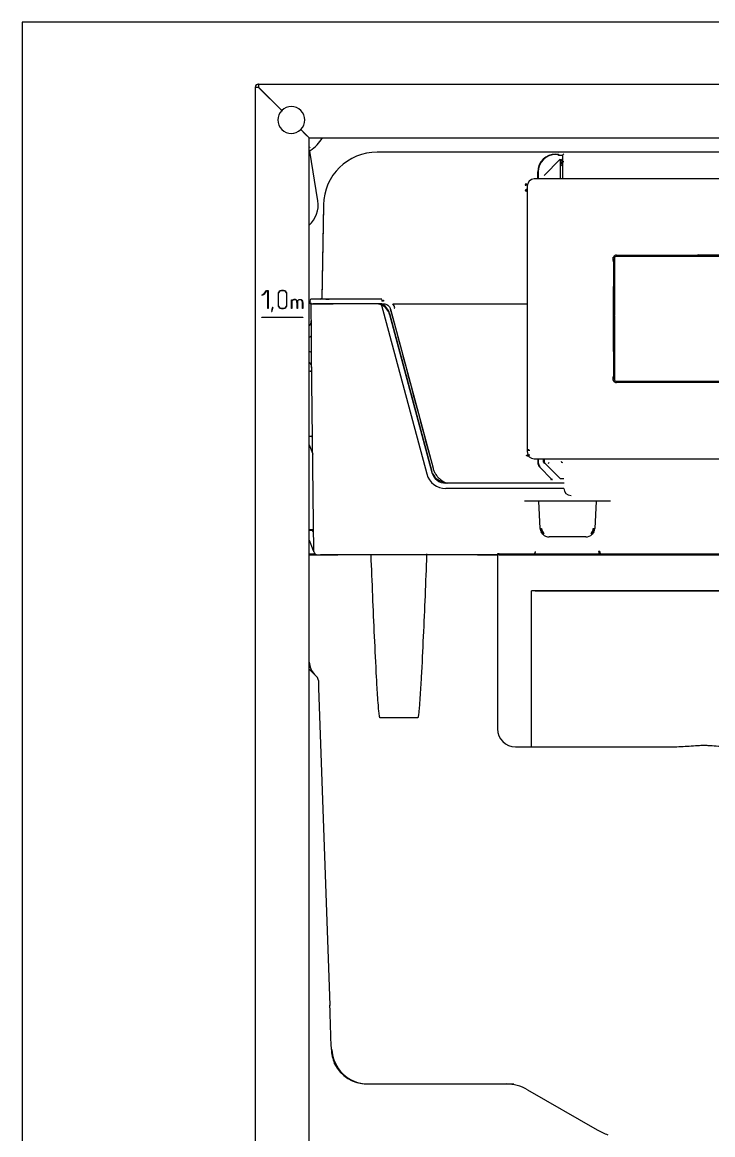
# Model space of a CAD drawing. Header units: millimetres. Extents: x 976 to 9349, y -1578 to 2211.
# Drawn here: x 3967.2 to 4005.7, y 1031.7 to 1093.7 of the extents above; entities that cross this region are included whole.
import ezdxf

# ---------------------------------------------------------------- set-up
doc = ezdxf.new("R2010")
doc.units = ezdxf.units.MM
doc.layers.add('Wbudowane', color=175, linetype='Continuous')
doc.layers.add('Ściany', color=7, linetype='Continuous')

# ---------------------------------------------------------------- blocks, each defined once
blk = doc.blocks.new('Z$W@#2519')
at = {"linetype": 'Continuous'}
for p, q in [((0, 19.3), (0, 0.4)), ((15.2, 19.7), (0.4, 19.7)), ((15.6, 0.4), (15.6, 19.3)), ((4.417, 14.9), (4.553, 14.9)), ((5.995, 14.89), (4.595, 14.89)), ((4.61, 14.898), (4.602, 14.9)), ((5.998, 14.9), (5.99, 14.898)), ((9.553, 14.9), (6.047, 14.9)), ((6.431, 14.9), (6.516, 14.896)), ((8.892, 14.892), (6.707, 14.892)), ((8.905, 14.893), (9.084, 14.896)), ((9.084, 14.896), (9.169, 14.9)), ((9.61, 14.898), (9.602, 14.9)), ((11.005, 14.89), (9.605, 14.89)), ((10.99, 14.898), (10.998, 14.9)), ((11.047, 14.9), (11.183, 14.9)), ((4.25, 10.979), (4.25, 14.733)), ((4.272, 14.63), (4.272, 14.055)), ((4.32, 14.73), (4.32, 12)), ((7.601, 14.83), (4.42, 14.83)), ((6.7, 14.88), (4.522, 14.88)), ((6.835, 14.887), (6.715, 14.887)), ((7.473, 14.88), (6.85, 14.88)), ((7.473, 14.88), (7.573, 14.88)), ((7.576, 14.88), (7.573, 14.88)), ((7.578, 14.84), (7.578, 14.86)), ((7.621, 14.83), (7.646, 14.835)), ((7.696, 14.836), (7.904, 14.836)), ((7.954, 14.835), (7.979, 14.83)), ((11.18, 14.83), (7.999, 14.83)), ((8.022, 14.86), (8.022, 14.84)), ((8.027, 14.88), (8.024, 14.88)), ((8.027, 14.88), (8.127, 14.88)), ((8.75, 14.88), (8.127, 14.88)), ((8.885, 14.887), (8.765, 14.887)), ((11.078, 14.88), (8.9, 14.88)), ((11.28, 12), (11.28, 14.73)), ((11.328, 14.055), (11.328, 14.63)), ((11.35, 14.733), (11.35, 10.979)), ((4.265, 14.04), (4.265, 13.96)), ((4.272, 13.945), (4.272, 12.485)), ((11.328, 12.485), (11.328, 13.945)), ((11.335, 13.96), (11.335, 14.04)), ((4.265, 12.47), (4.265, 12.39)), ((11.335, 12.39), (11.335, 12.47)), ((4.272, 12.375), (4.272, 11.95)), ((4.322, 11.9), (4.42, 11.9)), ((4.42, 11.83), (4.345, 11.83)), ((4.42, 11.9), (11.18, 11.9)), ((11.18, 11.83), (4.42, 11.83)), ((4.66, 11.83), (4.66, 11.9)), ((4.75, 11.89), (4.749, 11.9)), ((4.75, 11.84), (4.75, 11.83)), ((4.93, 11.87), (4.77, 11.87)), ((4.77, 11.86), (4.93, 11.86)), ((4.951, 11.9), (4.95, 11.89)), ((4.95, 11.83), (4.95, 11.84)), ((5.04, 11.9), (5.04, 11.83)), ((6.4, 11.89), (6.399, 11.9)), ((6.4, 11.84), (6.4, 11.83)), ((6.58, 11.87), (6.42, 11.87)), ((6.42, 11.86), (6.58, 11.86)), ((6.601, 11.9), (6.6, 11.89)), ((6.6, 11.83), (6.6, 11.84)), ((9, 11.89), (8.999, 11.9)), ((9, 11.84), (9, 11.83)), ((9.18, 11.87), (9.02, 11.87)), ((9.02, 11.86), (9.18, 11.86)), ((9.201, 11.9), (9.2, 11.89)), ((9.2, 11.83), (9.2, 11.84)), ((10.56, 11.9), (10.56, 11.83)), ((10.65, 11.89), (10.649, 11.9)), ((10.65, 11.84), (10.65, 11.83)), ((10.83, 11.87), (10.67, 11.87)), ((10.67, 11.86), (10.83, 11.86)), ((10.851, 11.9), (10.85, 11.89)), ((10.85, 11.83), (10.85, 11.84)), ((10.94, 11.83), (10.94, 11.9)), ((11.18, 11.9), (11.278, 11.9)), ((11.255, 11.83), (11.18, 11.83)), ((11.328, 11.95), (11.328, 12.375)), ((4.265, 11.355), (4.265, 11.245)), ((4.275, 9.55), (4.29, 11.225)), ((4.285, 11.375), (4.291, 11.375)), ((4.285, 11.225), (4.29, 11.225)), ((4.291, 11.375), (4.295, 11.78)), ((4.32, 11.73), (4.32, 4.97)), ((11.28, 4.97), (11.28, 11.73)), ((11.305, 11.78), (11.309, 11.375)), ((11.315, 11.375), (11.309, 11.375)), ((11.31, 11.225), (11.325, 9.55)), ((11.315, 11.225), (11.31, 11.225)), ((11.335, 11.245), (11.335, 11.355)), ((11.342, 10.982), (11.35, 11.25)), ((4.25, 10.949), (4.252, 10.943)), ((4.252, 10.943), (4.252, 9.557)), ((11.35, 10.949), (11.348, 10.943)), ((11.348, 10.943), (11.348, 9.557)), ((4.25, 9.551), (4.252, 9.557)), ((4.25, 4.967), (4.25, 9.521)), ((4.265, 9.433), (4.265, 9.317)), ((4.275, 9.55), (4.275, 9.45)), ((11.325, 9.45), (11.325, 9.55)), ((11.335, 9.317), (11.335, 9.433)), ((11.35, 9.551), (11.348, 9.557)), ((11.35, 9.521), (11.35, 4.967)), ((4.275, 9.3), (4.275, 8.677)), ((11.325, 8.677), (11.325, 9.3)), ((4.275, 8.577), (4.275, 8.677)), ((4.275, 8.577), (4.275, 8.574)), ((4.275, 8.126), (4.275, 8.123)), ((4.275, 8.023), (4.275, 8.123)), ((4.276, 8.127), (4.276, 8.573)), ((4.319, 8.572), (4.295, 8.572)), ((4.295, 8.128), (4.319, 8.128)), ((11.305, 8.572), (11.281, 8.572)), ((11.281, 8.128), (11.305, 8.128)), ((11.324, 8.127), (11.324, 8.573)), ((11.325, 8.677), (11.325, 8.577)), ((11.325, 8.574), (11.325, 8.577)), ((11.325, 8.123), (11.325, 8.126)), ((11.325, 8.123), (11.325, 8.023)), ((4.275, 8.023), (4.275, 7.4)), ((11.325, 7.4), (11.325, 8.023)), ((4.265, 7.383), (4.265, 7.267)), ((4.275, 7.25), (4.275, 7.15)), ((4.29, 5.475), (4.275, 7.15)), ((11.325, 7.15), (11.31, 5.475)), ((11.325, 7.15), (11.325, 7.25)), ((11.335, 7.267), (11.335, 7.383)), ((4.265, 5.455), (4.265, 5.345)), ((4.285, 5.475), (4.29, 5.475)), ((4.285, 5.325), (4.291, 5.325)), ((4.293, 5.096), (4.291, 5.325)), ((11.309, 5.325), (11.307, 5.096)), ((11.315, 5.325), (11.309, 5.325)), ((11.315, 5.475), (11.31, 5.475)), ((11.335, 5.345), (11.335, 5.455)), ((4.553, 4.8), (4.417, 4.8)), ((4.42, 4.87), (7.601, 4.87)), ((4.775, 4.846), (4.541, 4.848)), ((4.595, 4.81), (5.995, 4.81)), ((4.602, 4.8), (4.61, 4.802)), ((4.775, 4.843), (4.775, 4.846)), ((4.795, 4.823), (4.905, 4.823)), ((6.6, 4.83), (4.925, 4.845)), ((4.925, 4.843), (4.925, 4.845)), ((5.99, 4.802), (5.998, 4.8)), ((6.047, 4.8), (9.553, 4.8)), ((6.695, 4.824), (6.552, 4.822)), ((6.6, 4.83), (6.7, 4.83)), ((6.715, 4.823), (6.835, 4.823)), ((8.755, 4.826), (6.845, 4.826)), ((6.85, 4.83), (7.473, 4.83)), ((7.573, 4.83), (7.473, 4.83)), ((7.573, 4.83), (7.576, 4.83)), ((7.578, 4.864), (7.578, 4.85)), ((7.621, 4.87), (7.646, 4.865)), ((7.696, 4.864), (7.904, 4.864)), ((7.954, 4.865), (7.979, 4.87)), ((7.999, 4.87), (11.18, 4.87)), ((8.022, 4.85), (8.022, 4.864)), ((8.024, 4.83), (8.027, 4.83)), ((8.127, 4.83), (8.027, 4.83)), ((8.127, 4.83), (8.75, 4.83)), ((8.765, 4.823), (8.885, 4.823)), ((8.9, 4.83), (9, 4.83)), ((9.048, 4.822), (8.905, 4.824)), ((10.675, 4.845), (9, 4.83)), ((9.602, 4.8), (9.61, 4.802)), ((9.605, 4.81), (11.005, 4.81)), ((10.675, 4.843), (10.675, 4.845)), ((10.695, 4.823), (10.805, 4.823)), ((11.059, 4.848), (10.825, 4.846)), ((10.825, 4.843), (10.825, 4.846)), ((10.998, 4.8), (10.99, 4.802)), ((11.183, 4.8), (11.047, 4.8)), ((0.4, 0), (15.2, 0))]:
    blk.add_line(p, q, dxfattribs=at)
for centre, radius, start, end in [((4.613, 14.93), 0.213, 179.69756, 182.09006), ((11.136, 14.93), 0.0643, 353.04968, 0.99269), ((4.22, 14.703), 0.0472, 80.53333, 91.33453), ((4.522, 14.63), 0.25, 90, 180), ((6.715, 14.867), 0.02, 90, 139.4584), ((6.835, 14.867), 0.02, 40.5416, 90), ((8.765, 14.867), 0.02, 90, 139.4584), ((8.885, 14.867), 0.02, 40.5416, 90), ((11.078, 14.63), 0.25, 0, 90), ((11.38, 14.603), 0.147, 89.56423, 93.01798), ((4.285, 14.04), 0.02, 130.5416, 180), ((4.285, 13.96), 0.02, 180, 229.4584), ((11.315, 14.04), 0.02, 0, 49.4584), ((11.315, 13.96), 0.02, 310.5416, 0), ((4.285, 12.47), 0.02, 130.5416, 180), ((11.315, 12.47), 0.02, 0, 49.4584), ((4.285, 12.39), 0.02, 180, 229.4584), ((4.322, 11.95), 0.05, 180, 270), ((4.345, 11.78), 0.05, 90, 179.49742), ((4.77, 11.89), 0.02, 181, 270), ((4.77, 11.84), 0.02, 90, 180), ((4.93, 11.89), 0.02, 270, 359), ((4.93, 11.84), 0.02, 0, 90), ((6.42, 11.89), 0.02, 181, 270), ((6.42, 11.84), 0.02, 90, 180), ((6.58, 11.89), 0.02, 270, 359), ((6.58, 11.84), 0.02, 0, 90), ((7.8, 12.85), 1.375, 223.70211, 227.63974), ((7.8, 12.85), 1.372, 223.81366, 227.61832), ((7.044, 11.729), 0.2, 147.63825, 149.7807), ((7.8, 12.85), 1.28, 227.91809, 232.83271), ((7.8, 12.85), 1.28, 307.16729, 312.08191), ((7.8, 12.85), 1.372, 312.38168, 316.18634), ((8.556, 11.729), 0.2, 30.2193, 32.36175), ((7.8, 12.85), 1.375, 312.36026, 316.29789), ((9.02, 11.89), 0.02, 181, 270), ((9.02, 11.84), 0.02, 90, 180), ((9.18, 11.89), 0.02, 270, 359), ((9.18, 11.84), 0.02, 0, 90), ((10.67, 11.89), 0.02, 181, 270), ((10.67, 11.84), 0.02, 90, 180), ((10.83, 11.89), 0.02, 270, 359), ((10.83, 11.84), 0.02, 0, 90), ((11.255, 11.78), 0.05, 0.50258, 90), ((11.278, 11.95), 0.05, 270, 0), ((11.315, 12.39), 0.02, 310.5416, 0), ((4.285, 11.355), 0.02, 90, 180), ((4.285, 11.245), 0.02, 180, 270), ((11.315, 11.355), 0.02, 0, 90), ((11.315, 11.245), 0.02, 270, 0), ((4.285, 9.433), 0.02, 120, 180), ((4.285, 9.317), 0.02, 180, 240), ((11.315, 9.433), 0.02, 0, 60), ((11.315, 9.317), 0.02, 300, 0), ((4.285, 7.383), 0.02, 120, 180), ((4.285, 7.267), 0.02, 180, 240), ((11.315, 7.383), 0.02, 0, 60), ((11.315, 7.267), 0.02, 300, 0), ((4.285, 5.455), 0.02, 90, 180), ((4.285, 5.345), 0.02, 180, 270), ((4.543, 5.098), 0.25, 180.49821, 206.9482), ((11.057, 5.098), 0.25, 333.0518, 359.50179), ((11.315, 5.455), 0.02, 0, 90), ((11.315, 5.345), 0.02, 270, 0), ((4.22, 4.997), 0.0474, 268.67167, 279.42031), ((4.613, 4.77), 0.213, 177.90992, 180.30245), ((4.543, 5.098), 0.25, 245.70446, 269.50287), ((4.795, 4.843), 0.02, 180, 270), ((4.905, 4.843), 0.02, 270, 0), ((6.715, 4.843), 0.02, 220.5416, 270), ((6.835, 4.843), 0.02, 270, 319.4584), ((7.949, 4.862), 0.371, 178.81522, 179.69303), ((7.651, 4.862), 0.371, 0.30697, 1.18478), ((8.765, 4.843), 0.02, 220.5416, 270), ((8.885, 4.843), 0.02, 270, 319.4584), ((10.695, 4.843), 0.02, 180, 270), ((10.805, 4.843), 0.02, 270, 0), ((11.057, 5.098), 0.25, 270.49713, 294.29554), ((11.136, 4.77), 0.0647, 359.0133, 6.90724), ((11.38, 5.097), 0.147, 266.98478, 270.43483)]:
    blk.add_arc(centre, radius, start, end, dxfattribs=at)
for centre, major_axis, ratio, start_param, end_param in [((0.4, 19.3), (0.283, -0.283), 0.999695, 2.356347, 3.926839), ((15.2, 19.3), (-0.283, -0.283), 0.999695, 2.356347, 3.926839), ((4.417, 14.733), (0.118, -0.118), 0.999924, 2.356233, 3.926953), ((4.553, 14.9), (0.05, 0), 0.008727, 0.05236, 1.570796), ((4.595, 14.91), (0.0142, 0.0142), 0.997265, 2.882633, 3.925621), ((4.61, 14.878), (0, 0.0117), 1, -0.072917, -0.000457), ((5.99, 14.878), (0, 0.02), 1, 0.000457, 0.072917), ((5.995, 14.91), (-0.0142, 0.0142), 0.997265, 2.357564, 3.396668), ((6.047, 14.9), (-0.05, 0), 0.008727, 4.712389, 6.230825), ((6.707, 14.872), (0.0141, -0.0141), 0.999695, 2.356347, 3.523435), ((8.892, 14.872), (-0.0141, -0.0141), 0.999695, 2.759751, 3.926839), ((9.553, 14.9), (0.05, 0), 0.008727, 0.05236, 1.570796), ((9.605, 14.91), (0.0142, 0.0142), 0.997265, 2.886517, 3.925621), ((9.61, 14.878), (0, 0.0117), 1, -0.072917, -0.000457), ((10.99, 14.878), (0, 0.02), 1, 0.000457, 0.072917), ((11.047, 14.9), (-0.05, 0), 0.008727, 4.712389, 6.230825), ((11.005, 14.91), (-0.0142, 0.0142), 0.997265, 2.357564, 3.400551), ((11.183, 14.733), (-0.118, -0.118), 0.999924, 2.356233, 3.926953), ((4.42, 14.73), (0.0707, -0.0707), 0.999695, 2.356347, 3.926839), ((7.576, 14.86), (0, -0.02), 0.087489, 1.570796, 3.141593), ((7.58, 14.84), (0, -0.02), 0.087489, 4.712389, 5.235988), ((7.601, 14.83), (0.02, 0), 0.017455, 4.712389, 6.195919), ((7.696, 14.835), (-0.05, 0), 0.017455, 4.712389, 6.195919), ((7.904, 14.835), (0.05, 0), 0.017455, 0.087266, 1.570796), ((7.999, 14.83), (-0.02, 0), 0.017455, 0.087266, 1.570796), ((8.024, 14.86), (0, 0.02), 1, 0, 1.570796), ((8.02, 14.84), (0, 0.0101), 1, 3.291983, 4.712389), ((11.18, 14.73), (-0.0707, -0.0707), 0.999695, 2.356347, 3.926839), ((4.42, 12), (0.0707, 0.0707), 0.999695, 2.356347, 3.926839), ((4.42, 11.73), (0.0707, -0.0707), 0.999695, 2.356347, 3.926839), ((11.18, 12), (-0.0707, 0.0707), 0.999695, 2.356347, 3.926839), ((11.18, 11.73), (-0.0707, -0.0707), 0.999695, 2.356347, 3.926839), ((4.25, 10.979), (0, -0.03), 0.008727, 4.712389, 6.248279), ((11.35, 10.979), (0, -0.03), 0.008727, 0.034907, 1.570796), ((4.25, 9.521), (0, 0.03), 1, 0.000305, 1.570796), ((11.35, 9.521), (0, 0.000262), 1, -1.570796, -0.000305), ((4.295, 8.574), (-0.02, 0), 0.087489, 0, 1.570796), ((4.295, 8.126), (0.02, 0), 0.087489, 1.570796, 3.141593), ((11.305, 8.574), (-0.02, 0), 0.087489, 1.570796, 3.141593), ((11.305, 8.126), (0.02, 0), 0.087489, 0, 1.570796), ((4.417, 4.967), (0.118, 0.118), 0.999924, 2.356233, 3.926953), ((4.42, 4.97), (0.0707, 0.0707), 0.999695, 2.356347, 3.926839), ((11.18, 4.97), (-0.0707, 0.0707), 0.999695, 2.356347, 3.926839), ((11.183, 4.967), (-0.118, 0.118), 0.999924, 2.356233, 3.926953), ((4.553, 4.8), (0.05, 0), 0.008727, 4.712389, 6.230825), ((4.595, 4.79), (0.0142, -0.0142), 0.997265, 2.357564, 3.400552), ((4.61, 4.822), (0, -0.02), 0.052408, 0.008727, 0.94845), ((5.99, 4.822), (0, -0.02), 0.052408, 5.334735, 6.274459), ((5.995, 4.79), (-0.0142, -0.0142), 0.997265, 2.886518, 3.925621), ((6.047, 4.8), (-0.05, 0), 0.008727, 0.05236, 1.570796), ((6.707, 4.846), (0.0141, 0.0141), 0.999695, 3.255485, 3.926839), ((7.576, 4.85), (0, -0.02), 0.087489, 0, 1.570796), ((7.601, 4.87), (0.02, 0), 0.017455, 0.087266, 1.570796), ((7.696, 4.865), (-0.05, 0), 0.017455, 0.087266, 1.570796), ((7.904, 4.865), (-0.05, 0), 0.017455, 1.570796, 3.054326), ((7.999, 4.87), (-0.02, 0), 0.017455, 4.712389, 6.195919), ((8.024, 4.85), (0, 0.00175), 1, 1.570796, 3.141593), ((8.892, 4.846), (-0.0141, 0.0141), 0.999695, 2.356347, 3.0277), ((9.553, 4.8), (0.05, 0), 0.008727, 4.712389, 6.230825), ((9.605, 4.79), (0.0142, -0.0142), 0.997265, 2.357564, 3.396668), ((9.61, 4.822), (0, -0.02), 0.052408, 0.008727, 0.94845), ((10.99, 4.822), (0, 0.0117), 1, 3.068676, 3.141135), ((11.047, 4.8), (0.05, 0), 0.008727, 3.193953, 4.712389), ((11.005, 4.79), (-0.0142, -0.0142), 0.997265, 2.882633, 3.925621), ((0.4, 0.4), (0.283, 0.283), 0.999695, 2.356347, 3.926839), ((15.2, 0.4), (-0.283, 0.283), 0.999695, 2.356347, 3.926839)]:
    blk.add_ellipse(centre, major_axis=major_axis, ratio=ratio, start_param=start_param, end_param=end_param, dxfattribs=at)

msp = doc.modelspace()

# ---------------------------------------------------------------- linework, layer by layer
at = {"linetype": 'Continuous'}
for p, q in [((3980.168, 982.768), (3980.168, 1090.108)), ((3980.328, 1090.268), (4030.008, 1090.268)), ((3980.37, 1090.068), (3980.368, 1090.066)), ((3980.368, 1090.066), (3981.637, 1088.797)), ((3981.639, 1088.799), (3980.37, 1090.068)), ((3981.637, 1088.797), (3981.672, 1088.762)), ((3981.674, 1088.764), (3981.639, 1088.799)), ((3982.698, 1087.737), (3982.968, 1087.466)), ((3982.97, 1087.468), (3982.7, 1087.739)), ((3982.968, 1087.466), (3983.168, 1087.266)), ((3983.17, 1087.268), (3982.97, 1087.468)), ((3983.168, 990.768), (3983.168, 1087.266)), ((3983.17, 1087.268), (4027.166, 1087.268)), ((3983.195, 1086.728), (3983.222, 1086.746)), ((3983.649, 1083.755), (3983.207, 1086.523)), ((4020.534, 1086.478), (3986.959, 1086.478)), ((3996.918, 1086.37), (3997.068, 1086.37)), ((3997.068, 1086.35), (3996.918, 1086.35)), ((3997.068, 1086.431), (3997.068, 1086.43)), ((3997.068, 1086.371), (3997.068, 1086.37)), ((3997.068, 1086.365), (3997.068, 1086.37)), ((3997.068, 1086.365), (3997.068, 1086.35)), ((3997.068, 1086.29), (3997.068, 1086.35)), ((3997.068, 1086.304), (3997.318, 1086.304)), ((3997.318, 1086.29), (3997.068, 1086.29)), ((3997.368, 1086.378), (3997.318, 1086.328)), ((3997.318, 1085.928), (3997.318, 1086.328)), ((3997.168, 1086.078), (3996.268, 1085.178)), ((3997.168, 1086.078), (3997.168, 1084.978)), ((3997.174, 1085.991), (3997.194, 1085.991)), ((3997.174, 1085.804), (3997.194, 1085.804)), ((3997.198, 1086.043), (3997.244, 1086.043)), ((3997.218, 1086.043), (3997.218, 1086.048)), ((3997.218, 1085.828), (3997.218, 1085.988)), ((3997.218, 1085.908), (3997.318, 1085.908)), ((3997.244, 1086.041), (3997.244, 1086.061)), ((3997.244, 1085.734), (3997.244, 1085.754)), ((3997.268, 1086.038), (3997.318, 1086.038)), ((3997.318, 1085.838), (3997.268, 1085.838)), ((3997.318, 1084.978), (3997.318, 1085.928)), ((3997.368, 1085.928), (3997.318, 1085.928)), ((3995.918, 1084.978), (3995.918, 1085.37)), ((3995.938, 1085.37), (3995.938, 1084.978)), ((3995.265, 1084.652), (3995.261, 1084.655)), ((3995.263, 1084.383), (3995.265, 1084.385)), ((3995.285, 1084.365), (3995.283, 1084.363)), ((3995.283, 1084.363), (3995.283, 1084.298)), ((3983.96, 1083.531), (3983.869, 1078.335)), ((3983.96, 1083.471), (3983.869, 1078.275)), ((3980.792, 1078.761), (3980.878, 1078.761)), ((3980.863, 1078.744), (3980.811, 1078.744)), ((3980.863, 1077.761), (3980.863, 1078.744)), ((3980.878, 1078.761), (3980.878, 1077.761)), ((3981.729, 1078.761), (3981.629, 1078.761)), ((3981.729, 1078.746), (3981.629, 1078.746)), ((3980.534, 1078.493), (3980.518, 1078.503)), ((3981.429, 1078.561), (3981.429, 1077.961)), ((3981.444, 1078.561), (3981.444, 1077.961)), ((3981.914, 1077.961), (3981.914, 1078.561)), ((3981.929, 1077.961), (3981.929, 1078.561)), ((3982.179, 1077.761), (3982.179, 1078.249)), ((3982.179, 1078.249), (3982.195, 1078.249)), ((3982.195, 1078.249), (3982.195, 1078.177)), ((3982.195, 1078.144), (3982.195, 1077.761)), ((3982.507, 1078.162), (3982.507, 1077.761)), ((3983.818, 1078.289), (3983.267, 1078.279)), ((3987.215, 1078.24), (3987.215, 1078.225)), ((3987.215, 1078.22), (3987.311, 1078.22)), ((3987.215, 1078.22), (3987.215, 1078.17)), ((3987.311, 1078.17), (3987.215, 1078.17)), ((3987.311, 1078.22), (3987.311, 1078.17)), ((3980.878, 1077.761), (3980.863, 1077.761)), ((3981.065, 1077.59), (3981.08, 1077.59)), ((3981.14, 1077.813), (3981.126, 1077.818)), ((3981.629, 1077.776), (3981.729, 1077.776)), ((3981.629, 1077.761), (3981.729, 1077.761)), ((3982.195, 1077.761), (3982.179, 1077.761)), ((3982.491, 1077.761), (3982.491, 1078.041)), ((3982.507, 1077.761), (3982.491, 1077.761)), ((3982.803, 1077.761), (3982.803, 1078.088)), ((3982.819, 1077.761), (3982.803, 1077.761)), ((3982.819, 1078.088), (3982.819, 1077.761)), ((3983.228, 1078.078), (3983.218, 1078.078)), ((3983.269, 1078.018), (3983.218, 1078.018)), ((3983.269, 1078.018), (3983.268, 1078.078)), ((3983.288, 1076.269), (3983.268, 1078.018)), ((3983.268, 1078.018), (3984.498, 1078.018)), ((3987.215, 1078.018), (3983.374, 1078.018)), ((3986.875, 1078.018), (3984.498, 1078.018)), ((3987.196, 1078.011), (3987.216, 1077.938)), ((3987.196, 1077.951), (3989.72, 1068.533)), ((3987.215, 1078.018), (3987.311, 1078.018)), ((3987.215, 1077.88), (3987.215, 1078.018)), ((3987.648, 1077.485), (3990.009, 1068.671)), ((3987.696, 1077.723), (3990.074, 1068.848)), ((3987.831, 1078.018), (3995.318, 1078.018)), ((3980.518, 1077.261), (3980.518, 1077.276)), ((3980.518, 1077.276), (3982.818, 1077.276)), ((3982.818, 1077.261), (3980.518, 1077.261)), ((3982.818, 1077.276), (3982.818, 1077.261)), ((3987.648, 1077.425), (3990.009, 1068.611)), ((3983.425, 1064.216), (3983.3, 1075.249)), ((3983.279, 1074.242), (3983.278, 1074.26)), ((3983.168, 1070.66), (3983.311, 1070.635)), ((3983.168, 1070.64), (3983.308, 1070.615)), ((3983.168, 1070.154), (3983.343, 1069.69)), ((3983.352, 1070.586), (3983.333, 1070.586)), ((3983.343, 1069.69), (3983.363, 1069.636)), ((3995.918, 1069.378), (3995.918, 1069.162)), ((3995.938, 1069.378), (3995.938, 1069.162)), ((3996.021, 1068.913), (3996.035, 1068.927)), ((3996.684, 1068.25), (3996.021, 1068.913)), ((3996.021, 1068.912), (3996.683, 1068.25)), ((3996.226, 1069.194), (3996.226, 1069.378)), ((3996.246, 1069.378), (3996.246, 1069.194)), ((3996.248, 1069.218), (3996.248, 1069.378)), ((3996.268, 1069.378), (3996.268, 1069.178)), ((3996.268, 1069.178), (3997.168, 1068.278)), ((3996.296, 1069.144), (3996.302, 1069.144)), ((3996.322, 1069.124), (3996.296, 1069.124)), ((3996.718, 1068.224), (3996.657, 1068.224)), ((3996.684, 1068.25), (3996.698, 1068.264)), ((3997.168, 1068.278), (3997.368, 1068.278)), ((3997.383, 1068.018), (3990.782, 1068.018)), ((3997.368, 1067.718), (3990.782, 1067.718)), ((3999.959, 1067.018), (3995.177, 1067.018)), ((3996.047, 1065.492), (3995.967, 1067.018)), ((3999.169, 1067.018), (3999.089, 1065.492)), ((3983.168, 1065.449), (3983.357, 1065.432)), ((3983.168, 1065.389), (3983.357, 1065.372)), ((3996.187, 1065.23), (3996.097, 1065.36)), ((3996.187, 1065.17), (3996.097, 1065.3)), ((3996.169, 1065.334), (3996.245, 1065.205)), ((3998.891, 1065.205), (3998.967, 1065.334)), ((3999.039, 1065.36), (3998.949, 1065.23)), ((3999.039, 1065.3), (3998.949, 1065.17)), ((3983.168, 1064.835), (3983.374, 1064.326)), ((3998.59, 1065.018), (3996.547, 1065.018)), ((3983.168, 1064.078), (3983.482, 1064.078)), ((3983.168, 1064.018), (3983.757, 1064.018)), ((3983.418, 1064.216), (3983.374, 1064.326)), ((3983.426, 1064.197), (3983.418, 1064.216)), ((3983.458, 1064.108), (3983.457, 1064.12)), ((3983.458, 1064.108), (3983.458, 1064.078)), ((3983.458, 1064.078), (3983.458, 1064.108)), ((3983.625, 1064.018), (3984.658, 1064.018)), ((3985.381, 1064.018), (3983.795, 1064.018)), ((3984.658, 1064.018), (3984.766, 1064.018)), ((3986.168, 1064.018), (3985.381, 1064.018)), ((3986.529, 1064.018), (3986.168, 1064.018)), ((3986.62, 1064.018), (3986.529, 1064.018)), ((3989.716, 1064.018), (3986.62, 1064.018)), ((3989.807, 1064.018), (3989.716, 1064.018)), ((3990.168, 1064.018), (3989.807, 1064.018)), ((3993.468, 1064.018), (3990.168, 1064.018)), ((3992.557, 1064.018), (3993.668, 1064.018)), ((3993.668, 1064.018), (3993.468, 1064.018)), ((3993.768, 1064.078), (3993.668, 1064.078)), ((3993.668, 1064.078), (3993.668, 1064.018)), ((3993.768, 1064.018), (3993.668, 1064.018)), ((3993.668, 1064.018), (3993.668, 1054.318)), ((3993.768, 1064.078), (4016.568, 1064.078)), ((3993.768, 1064.018), (4016.568, 1064.018)), ((3995.791, 1064.215), (3995.778, 1064.215)), ((3999.366, 1064.215), (3999.351, 1064.215)), ((3995.568, 1053.417), (3995.568, 1062.018)), ((4014.768, 1062.018), (3995.568, 1062.018)), ((3995.768, 1062.018), (4014.568, 1062.018)), ((3983.173, 1058.039), (3983.168, 1058.289)), ((3983.17, 1057.645), (3983.465, 1057.35)), ((3983.465, 1057.35), (3983.639, 1057.176)), ((3983.678, 1057.023), (3983.693, 1056.601)), ((3983.693, 1056.601), (3984.316, 1038.903)), ((3989.219, 1054.934), (3987.117, 1054.934)), ((3994.668, 1053.318), (3995.568, 1053.318)), ((3995.568, 1053.318), (3995.568, 1053.417)), ((3995.568, 1053.318), (4003.315, 1053.318)), ((3986.38, 1034.518), (3986.433, 1034.518)), ((3986.433, 1034.518), (3994.573, 1034.518)), ((3995.345, 1034.197), (3999.218, 1031.96))]:
    msp.add_line(p, q, dxfattribs=at)
for centre, radius, start, end in [((3980.328, 1090.108), 0.16, 90, 180), ((3982.168, 1088.268), 0.75, 135.10804, 314.89196), ((3982.168, 1088.268), 0.75, 315.10804, 134.89196), ((3982.168, 1088.268), 2, 302.05426, 330), ((3995.28, 1084.635), 0.069, 89.67995, 180.31684), ((3995.282, 1084.368), 0.0696, 180.94158, 270.65724), ((3982.168, 1083.518), 1.5, 311.81031, 9.08472), ((3980.207, 1079.107), 0.679, 297.22317, 329.37323), ((3980.221, 1079.115), 0.697, 296.69552, 327.81738), ((3981.629, 1078.561), 0.2, 90, 180), ((3981.629, 1078.561), 0.185, 90, 180), ((3981.729, 1078.561), 0.2, 0, 90), ((3981.729, 1078.561), 0.185, 0, 90), ((3982.349, 1078.078), 0.183, 119.52828, 147.32585), ((3982.35, 1078.077), 0.169, 119.61722, 156.56927), ((3982.35, 1078.065), 0.195, 61.56157, 117.93801), ((3982.35, 1078.064), 0.18, 61.78156, 117.49296), ((3982.374, 1078.131), 0.126, 18.40713, 57.10036), ((3982.632, 1078.091), 0.171, 358.87728, 42.68982), ((3982.635, 1078.092), 0.184, 358.80958, 43.21279), ((3983.268, 1078.229), 0.05, 91.01074, 179.98942), ((3983.268, 1078.169), 0.05, 130.65877, 179.98942), ((3985.958, -2166.437), 3244.717, 89.977797, 90.047506), ((3983.849, 1076.24), 2.048, 88.51454, 90.86446), ((3984.968, 1234.131), 155.847, 269.60802, 269.74711), ((3982.36, 1077.364), 1.315, 159.79059, 170.08691), ((3982.36, 1077.364), 1.3, 159.78702, 169.97135), ((3981.629, 1077.961), 0.2, 180, 270), ((3981.629, 1077.961), 0.185, 180, 270), ((3981.729, 1077.961), 0.185, 270, 0), ((3981.729, 1077.961), 0.2, 270, 0), ((3986.875, 1077.218), 0.8, 66.31781, 90), ((3986.875, 1077.278), 0.8, 15, 66.31781), ((3986.875, 1077.218), 0.8, 15, 66.31781), ((8022.592, 2154.574), 4176.124, 194.942846, 195.062246), ((3987.831, 1078.017), 0.000731, 87.65079, 125.39254), ((3987.291, 1077.605), 0.68, 15.62913, 37.42783), ((3982.879, 1077.068), 0.4, 316.3123, 0.65), ((3982.98, 1077.028), 0.3, 308.83042, 311.47268), ((3928.733, 1075.14), 54.567, 0.11441, 1.18559), ((3982.908, 1074.468), 0.4, 0.65, 49.50618), ((4079.849, 1344.138), 286.652, 250.2891, 250.31255), ((3982.947, 1074.215), 0.335, 7.73908, 12.50469), ((3983.262, 1074.255), 0.05, 4.60295, 35.1398), ((3983.303, 1070.645), 0.05, 0.65, 80), ((3983.303, 1070.585), 0.03, 0.65, 80), ((3983.303, 1070.585), 0.05, 0.65, 80), ((3996.858, 1069.078), 0.65, 155.18239, 159.78752), ((3990.782, 1068.818), 1.1, 195, 270), ((3990.782, 1068.878), 0.8, 195, 196.61611), ((3990.782, 1068.818), 0.8, 195, 270), ((3990.782, 1068.878), 0.8, 205.48586, 266.37689), ((3996.65, 1068.272), 0.0477, 274.47577, 336.76412), ((3983.361, 1065.482), 0.05, 265, 354.3377), ((3983.361, 1065.422), 0.05, 265, 0.65), ((3996.547, 1065.518), 0.5, 183, 205.90469), ((3996.547, 1065.578), 0.5, 189.91504, 205.90469), ((3996.547, 1065.518), 0.5, 205.90469, 212.92117), ((3996.547, 1065.517), 0.42, 183, 205.90469), ((3996.547, 1065.518), 0.5, 218.08668, 224.05808), ((3996.547, 1065.578), 0.5, 224.05808, 230.62465), ((3996.547, 1065.518), 0.5, 224.05808, 270), ((3998.59, 1065.518), 0.5, 270, 315.94192), ((3998.59, 1065.578), 0.5, 309.37535, 315.94192), ((3998.59, 1065.518), 0.5, 315.94192, 335.19833), ((3998.59, 1065.517), 0.42, 334.09531, 357), ((3998.59, 1065.518), 0.5, 334.09531, 357), ((3998.59, 1065.578), 0.5, 334.09531, 350.08498), ((3983.625, 1064.218), 0.2, 180.65, 270), ((3995.589, 1064.221), 0.202, 311.51706, 358.21841), ((3999.556, 1064.222), 0.253, 181.70567, 216.64254), ((3984.172, 1058.057), 1, 181, 225), ((3994.668, 1054.318), 1, 180, 270), ((3986.464, 1036.525), 2.063, 182.13434, 204.09205), ((3986.46, 1036.524), 2.058, 198.34497, 201.14913), ((3994.145, 1032.118), 2.4, 60, 90), ((4000.868, 1034.818), 3.3, 240, 251.58742)]:
    msp.add_arc(centre, radius, start, end, dxfattribs=at)
for centre, major_axis, ratio, start_param, end_param in [((3986.96, 1083.478), (2.679, -1.351), 0.999812, 2.037942, 3.591136), ((3996.918, 1085.37), (0.895, -0.447), 0.999817, 2.03449, 3.605134), ((3996.918, 1085.37), (0.877, -0.438), 0.99981, 2.03449, 3.605134), ((3997.244, 1085.99), (0.0699, -0.007), 0.996157, 1.670597, 3.240633), ((3997.244, 1085.804), (0.0499, 0.0499), 0.992433, 2.359993, 3.923193), ((3997.244, 1085.99), (0.0501, -0.005), 0.99311, 1.670597, 3.240633), ((3997.244, 1085.804), (0.0358, 0.0358), 0.986483, 2.359993, 3.923193), ((3997.268, 1085.988), (0.0499, -0.005), 0.996157, 1.670597, 3.240633), ((3997.268, 1085.888), (0.0356, 0.0356), 0.992433, 2.359993, 3.923193), ((3995.211, 1084.655), (0.05, 0.0004), 0.412273, 4.709132, 6.264028), ((3995.213, 1084.383), (0.05, 0.0003), 0.322881, 4.710466, 6.264744), ((3995.465, 1084.652), (-0.2, 0), 0.01571, 0.017453, 0.794314), ((3995.465, 1084.385), (-0.2, 0), 0.01571, 5.534666, 6.265732), ((3995.465, 1084.672), (-0.18, 0), 0.017455, 0.017453, 0.714582), ((3995.465, 1084.365), (-0.18, 0), 0.017455, 5.663581, 6.265732), ((3983.819, 1078.336), (0.05, 0), 0.999848, 4.712389, 6.265735), ((3987.946, 1077.788), (-0.0483, -0.0129), 0.002866, 0.019655, 1.570028), ((3982.888, 1076.265), (-0.4, -0.005), 0.382019, 2.342374, 3.141593), ((3982.9, 1075.244), (0.4, 0.005), 0.402549, 0, 0.83009), ((3983.261, 1074.276), (-0.05, -0.0006), 0.242043, 3.141593, 4.692189), ((3995.286, 1069.587), (-0.05, -0.0001), 0.002967, 1.570788, 2.366099), ((3995.465, 1069.852), (-0.2, 0), 0.01571, 0.771135, 1.570796), ((3995.465, 1069.585), (-0.2, 0), 0.01571, 4.712389, 5.507696), ((3996.268, 1069.162), (-0.059, -0.348), 0.992982, 4.880309, 5.667511), ((3996.268, 1069.163), (0.054, 0.328), 0.994251, 1.734516, 2.521718), ((3996.296, 1069.194), (0.007, 0.0699), 0.996157, 1.670597, 3.240633), ((3996.296, 1069.194), (0.005, 0.0501), 0.99311, 1.670597, 3.240633), ((3996.298, 1069.278), (0.005, 0.0499), 0.996157, 1.670597, 2.597873), ((3996.482, 1069.194), (-0.0499, 0.0499), 0.992433, 2.359993, 3.923193), ((3997.294, 1069.244), (0.0499, 0.0499), 0.992433, 2.359993, 3.923193), ((3996.648, 1068.215), (-0.0353, -0.0354), 0.002098, 1.568698, 3.054326), ((3996.648, 1068.215), (-0.0702, 0.0087), 0.990032, 2.811865, 4.045153), ((3997.768, 1067.728), (0.283, 0.283), 0.999695, 2.356347, 3.926839), ((3983.362, 1065.322), (0.0055, -0.0507), 0.001464, 3.141303, 4.729486), ((3983.362, 1065.32), (-0.05, -0.0006), 0.017451, 3.141593, 4.712191), ((3996.127, 1065.496), (-0.0799, -0.0042), 0.008715, 0, 1.57034), ((3996.245, 1065.226), (-0.0575, -0.0556), 0.195451, 0, 1.383876), ((3998.891, 1065.226), (0.0575, -0.0556), 0.195451, 4.89931, 6.283185), ((3999.009, 1065.496), (0.0799, -0.0042), 0.008715, 4.712846, 6.283185), ((3983.375, 1064.215), (-0.05, -0.0006), 0.017451, 3.141593, 3.667128), ((3995.585, 1064.218), (0, -0.2), 0.965926, 0.795399, 1.553343), ((3999.303, 1064.214), (0.05, 0.0007), 0.017389, 0.261799, 1.565908), ((3999.559, 1064.218), (0, -0.2), 0.965926, 4.729842, 5.487786), ((3983.378, 1057.012), (-0.212, -0.212), 0.999673, 2.390938, 3.141593), ((3983.378, 1057.012), (0.212, 0.212), 0.999673, 5.53253, 6.283185), ((3984.32, 1038.707), (0.397, -11.258), 0.00031, 1.368818, 1.588249), ((3986.433, 1036.518), (0, -2), 0.998989, 4.74729, 6.283185), ((3986.38, 1036.518), (-2, 0), 0.999848, 0.455059, 1.570796)]:
    msp.add_ellipse(centre, major_axis=major_axis, ratio=ratio, start_param=start_param, end_param=end_param, dxfattribs=at)
for points, knots in [([(3980.368, 1090.066), (3980.342, 1090.07), (3980.316, 1090.073), (3980.267, 1090.08), (3980.245, 1090.084), (3980.208, 1090.091), (3980.193, 1090.094), (3980.173, 1090.101), (3980.168, 1090.105), (3980.168, 1090.108)], [0, 0, 0, 0, 0.25, 0.25, 0.5, 0.5, 0.75, 0.75, 1, 1, 1, 1]), ([(3980.37, 1090.068), (3980.368, 1090.081), (3980.365, 1090.107), (3980.361, 1090.133), (3980.358, 1090.157), (3980.354, 1090.18), (3980.351, 1090.2), (3980.347, 1090.219), (3980.344, 1090.235), (3980.34, 1090.248), (3980.337, 1090.258), (3980.333, 1090.266), (3980.33, 1090.268), (3980.328, 1090.268)], [0, 0, 0, 0, 0.125, 0.25, 0.25, 0.375, 0.5, 0.5, 0.625, 0.75, 0.75, 0.875, 1, 1, 1, 1]), ([(3983.23, 1086.573), (3983.221, 1086.568), (3983.215, 1086.56), (3983.207, 1086.542), (3983.205, 1086.532), (3983.207, 1086.523)], [0, 0, 0, 0, 0.5, 0.5, 1, 1, 1, 1]), ([(3982.494, 1078.171), (3982.534, 1078.231), (3982.587, 1078.26), (3982.703, 1078.26), (3982.742, 1078.246), (3982.769, 1078.218)], [0, 0, 0, 0, 0.560976, 0.560976, 1, 1, 1, 1]), ([(3982.758, 1078.207), (3982.734, 1078.232), (3982.7, 1078.245), (3982.622, 1078.245), (3982.596, 1078.238), (3982.548, 1078.211), (3982.526, 1078.19), (3982.507, 1078.162)], [0, 0, 0, 0, 0.399395, 0.399395, 0.699698, 0.699698, 1, 1, 1, 1]), ([(3987.311, 1078.018), (3987.355, 1078.018), (3987.398, 1078.011), (3987.481, 1077.983), (3987.519, 1077.962), (3987.571, 1077.923), (3987.587, 1077.908), (3987.617, 1077.876), (3987.631, 1077.859), (3987.655, 1077.823), (3987.666, 1077.804), (3987.683, 1077.764), (3987.691, 1077.744), (3987.696, 1077.723)], [0, 0, 0, 0, 0.25, 0.25, 0.5, 0.5, 0.625, 0.625, 0.75, 0.75, 0.875, 0.875, 1, 1, 1, 1]), ([(3983.261, 1074.288), (3983.266, 1074.276), (3983.269, 1074.264), (3983.276, 1074.246), (3983.278, 1074.24), (3983.279, 1074.242)], [0, 0, 0, 0, 0.5, 0.5, 1, 1, 1, 1]), ([(3995.419, 1069.518), (3995.405, 1069.518), (3995.391, 1069.518), (3995.364, 1069.52), (3995.35, 1069.523), (3995.324, 1069.532), (3995.312, 1069.539), (3995.292, 1069.559), (3995.286, 1069.573), (3995.286, 1069.587)], [0, 0, 0, 0, 0.25, 0.25, 0.5, 0.5, 0.75, 0.75, 1, 1, 1, 1]), ([(3995.414, 1069.869), (3995.397, 1069.869), (3995.38, 1069.869), (3995.356, 1069.867), (3995.348, 1069.866), (3995.336, 1069.863), (3995.332, 1069.861), (3995.327, 1069.858), (3995.325, 1069.857), (3995.322, 1069.854), (3995.321, 1069.852), (3995.321, 1069.849)], [0, 0, 0, 0, 0.5, 0.5, 0.75, 0.75, 0.875, 0.875, 0.9375, 0.9375, 1, 1, 1, 1]), ([(3990.074, 1068.848), (3990.091, 1068.784), (3990.114, 1068.723), (3990.167, 1068.604), (3990.199, 1068.547), (3990.272, 1068.437), (3990.313, 1068.386), (3990.402, 1068.291), (3990.451, 1068.247), (3990.529, 1068.187), (3990.556, 1068.168), (3990.611, 1068.132), (3990.639, 1068.116), (3990.726, 1068.069), (3990.785, 1068.043), (3990.854, 1068.02), (3990.861, 1068.018), (3990.868, 1068.016)], [0, 0, 0, 0, 0.125, 0.125, 0.25, 0.25, 0.375, 0.375, 0.5, 0.5, 0.5625, 0.5625, 0.625, 0.625, 0.75, 0.75, 0.7632579, 0.7632579, 0.7632579, 0.7632579]), ([(3987.117, 1054.934), (3987.111, 1054.934), (3987.109, 1054.941), (3987.104, 1054.952), (3987.102, 1054.958), (3987.097, 1054.975), (3987.095, 1054.987), (3987.087, 1055.021), (3987.083, 1055.045), (3987.073, 1055.115), (3987.067, 1055.162), (3987.051, 1055.304), (3987.042, 1055.398), (3987.018, 1055.682), (3987.004, 1055.871), (3986.966, 1056.439), (3986.944, 1056.817), (3986.882, 1057.954), (3986.845, 1058.712), (3986.742, 1060.986), (3986.68, 1062.502), (3986.62, 1064.018)], [0, 0, 0, 0, 0.001953, 0.001953, 0.003906, 0.003906, 0.007812, 0.007812, 0.015625, 0.015625, 0.03125, 0.03125, 0.0625, 0.0625, 0.125, 0.125, 0.25, 0.25, 0.5, 0.5, 1, 1, 1, 1]), ([(3989.716, 1064.018), (3989.656, 1062.502), (3989.595, 1060.985), (3989.491, 1058.711), (3989.455, 1057.954), (3989.393, 1056.817), (3989.371, 1056.438), (3989.332, 1055.871), (3989.318, 1055.681), (3989.294, 1055.398), (3989.285, 1055.303), (3989.269, 1055.162), (3989.264, 1055.115), (3989.253, 1055.045), (3989.249, 1055.021), (3989.242, 1054.986), (3989.239, 1054.975), (3989.234, 1054.958), (3989.232, 1054.952), (3989.228, 1054.941), (3989.225, 1054.934), (3989.219, 1054.934)], [0, 0, 0, 0, 0.5, 0.5, 0.75, 0.75, 0.875, 0.875, 0.9375, 0.9375, 0.96875, 0.96875, 0.984375, 0.984375, 0.992188, 0.992188, 0.996094, 0.996094, 0.998047, 0.998047, 1, 1, 1, 1]), ([(4003.315, 1053.318), (4003.47, 1053.318), (4003.624, 1053.322), (4003.932, 1053.334), (4004.087, 1053.343), (4004.395, 1053.361), (4004.55, 1053.372), (4004.782, 1053.388), (4004.859, 1053.393), (4004.975, 1053.401), (4005.014, 1053.404), (4005.091, 1053.408), (4005.13, 1053.41), (4005.207, 1053.41), (4005.246, 1053.408), (4005.323, 1053.404), (4005.362, 1053.401), (4005.478, 1053.393), (4005.555, 1053.388), (4005.787, 1053.372), (4005.941, 1053.361), (4006.25, 1053.343), (4006.404, 1053.334), (4006.713, 1053.322), (4006.867, 1053.318), (4007.021, 1053.318)], [0, 0, 0, 0, 0.125, 0.125, 0.25, 0.25, 0.375, 0.375, 0.4375, 0.4375, 0.46875, 0.46875, 0.5, 0.5, 0.53125, 0.53125, 0.5625, 0.5625, 0.625, 0.625, 0.75, 0.75, 0.875, 0.875, 1, 1, 1, 1]), ([(3984.531, 1035.809), (3984.537, 1035.793), (3984.548, 1035.763), (3984.565, 1035.723), (3984.575, 1035.699), (3984.578, 1035.692), (3984.578, 1035.691), (3984.578, 1035.691)], [0, 0, 0, 0, 0.230443, 0.5125906, 0.7056714, 0.7844685, 0.8042112, 0.8042112, 0.8042112, 0.8042112]), ([(3984.583, 1035.639), (3984.58, 1035.646), (3984.577, 1035.653), (3984.574, 1035.667), (3984.573, 1035.674), (3984.573, 1035.681)], [0, 0, 0, 0, 0.5, 0.5, 1, 1, 1, 1])]:
    msp.add_open_spline(points, degree=3, knots=knots, dxfattribs=at)
for points in [[(3982.491, 1078.041), (3982.481, 1078.174), (3982.465, 1078.203), (3982.435, 1078.223)], [(3983.218, 1078.018), (3983.218, 1078.068), (3983.218, 1078.119), (3983.218, 1078.169)], [(3989.716, 1064.078), (3989.715, 1064.063), (3989.715, 1064.049), (3989.714, 1064.034)]]:
    msp.add_open_spline(points, degree=3, dxfattribs=at)
at = {"layer": 'Ściany'}
for p, q in [((4044.168, 1093.717), (3967.168, 1093.717)), ((3967.168, 1093.717), (3967.168, 973.717))]:
    msp.add_line(p, q, dxfattribs=at)

# ---------------------------------------------------------------- block references
at = {"layer": 'Wbudowane', "rotation": -90.00000000000001}
msp.add_blockref('Z$W@#2519', (3995.318, 1084.978), dxfattribs=at)

doc.saveas('drawing.dxf')
